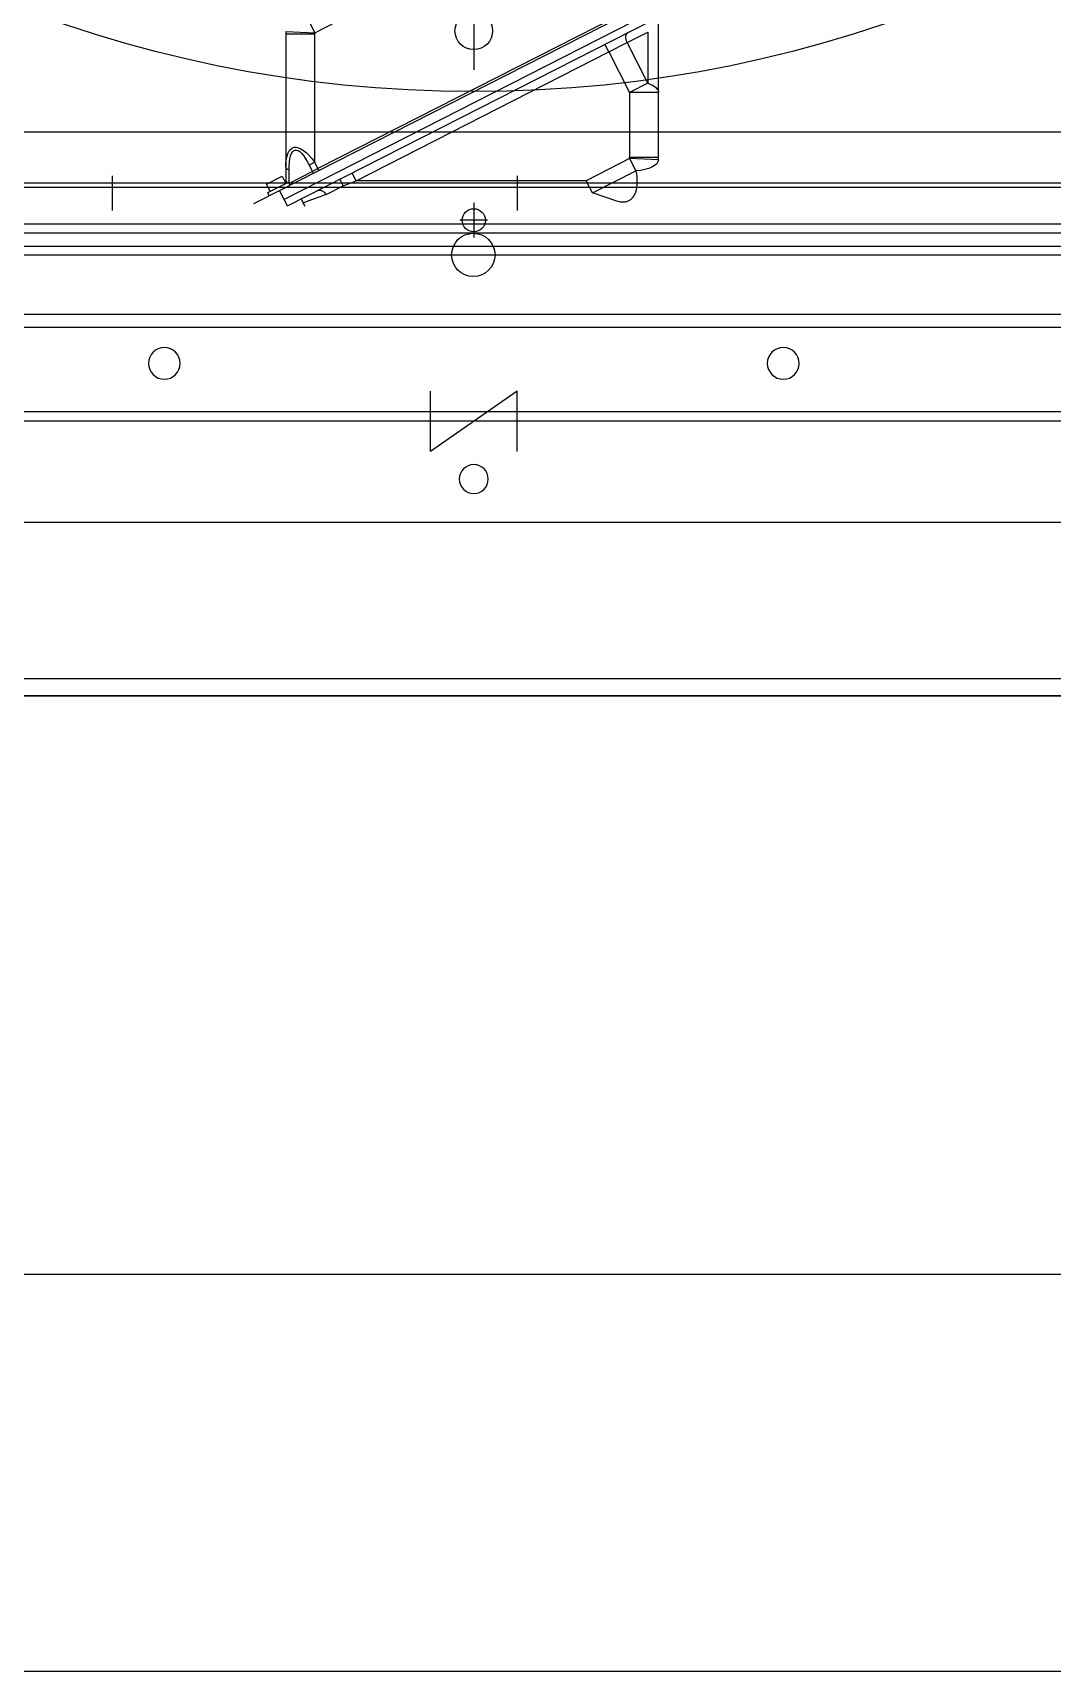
# Model space of a CAD drawing. Header units: millimetres. Extents: x 89450 to 753248, y -530175 to 1209785.
# Drawn here: x 398235 to 398588, y -110629 to -110062 of the extents above; entities that cross this region are included whole.
import ezdxf

# ---------------------------------------------------------------- set-up
doc = ezdxf.new("R2010")
doc.units = ezdxf.units.MM
doc.header["$LTSCALE"] = 150
doc.linetypes.add('CENTER', pattern=[50.8, 31.75, -6.35, 6.35, -6.35])
doc.layers.add('------00 Load Bank', color=3, linetype='Continuous')
doc.layers.add('-----35 Equipmnet Pad', color=7, linetype='Continuous')

# ---------------------------------------------------------------- blocks, each defined once
blk = doc.blocks.new('A$Cd768ecee')
at = {"color": 0}
for p, q in [((103.2, 103.2), (1076.8, 103.2)), ((100, 100), (1080, 100)), ((35, 35), (1145, 35)), ((38.2, 38.2), (1141.8, 38.2)), ((0, 0), (1180, 0))]:
    blk.add_line(p, q, dxfattribs=at)
blk.add_lwpolyline([(575, 24.58), (575, 45.42), (605, 24.58), (605, 45.42)], dxfattribs=at)
for centre, radius in [((483, 55), 5.5), ((697, 55), 5.5), ((590, 15), 5)]:
    blk.add_circle(centre, radius, dxfattribs=at)
blk = doc.blocks.new('A$Ca2785acc')
at = {"color": 0}
for p, q in [((985, 1002), (0, 1002)), ((492.5, 987), (492.5, 999)), ((477.5, 977.6), (477.5, 989.6)), ((617.5, 977.6), (617.5, 989.6)), ((983.4, 981.6), (1.6, 981.6)), ((985, 980), (0, 980))]:
    blk.add_line(p, q, dxfattribs=at)
at = {"color": 0, "linetype": 'CENTER'}
blk.add_line((487.7, 993), (497.3, 993), dxfattribs=at)
at = {"color": 0}
blk.add_circle((492.5, 993), 4, dxfattribs=at)
blk = doc.blocks.new('A$C02650c35')
at = {"color": 0}
for p, q in [((1040.5, 24.5), (1040.5, 1060.5)), ((1045, 24.5), (1045, 1060.5)), ((1045, 30), (1045, 1055)), ((997.7, 475.36), (930.05, 608.12)), ((933.17, 609.71), (1000.81, 476.95)), ((1003.04, 478.08), (935.4, 610.84)), ((963.85, 606.39), (939.5, 606.39)), ((986.34, 606.39), (963.85, 606.39)), ((963.85, 606.39), (963.85, 596.39)), ((986.34, 606.39), (986.34, 596.39)), ((987.1, 606.37), (986.68, 596.38)), ((942.92, 602.69), (960.64, 602.69)), ((946.57, 595.52), (942.92, 602.69)), ((960.64, 602.69), (946.57, 595.52)), ((960.64, 602.69), (963.85, 596.39)), ((949.78, 589.22), (946.57, 595.52)), ((949.78, 589.22), (963.85, 596.39)), ((963.85, 596.39), (986.34, 596.39)), ((986.68, 596.38), (990.9, 598.53)), ((986.68, 596.38), (994.34, 581.35)), ((998.56, 583.5), (990.9, 598.53)), ((937.48, 592.01), (990.15, 488.62)), ((1001.4, 591.99), (998.56, 583.5)), ((949.78, 589.22), (947.11, 587.86)), ((994.34, 501.78), (949.78, 589.22)), ((998.56, 583.5), (994.34, 581.35)), ((994.34, 581.35), (994.34, 501.78)), ((943.16, 487.51), (935.5, 502.54)), ((994.34, 501.78), (991.66, 500.42)), ((996.06, 497.38), (994.34, 501.78)), ((999.05, 491.51), (996.06, 497.38)), ((938.94, 485.36), (943.16, 487.51)), ((942.73, 477.52), (943.16, 487.51)), ((943.5, 477.5), (943.5, 487.5)), ((987.96, 487.5), (943.5, 487.5)), ((990.15, 488.62), (987.96, 487.5)), ((987.96, 487.5), (988.92, 485.61)), ((990.15, 488.62), (991.11, 486.73)), ((988.92, 485.61), (991.11, 486.73)), ((991.11, 486.73), (995.25, 478.61)), ((1000.66, 482.76), (1003.15, 484.03)), ((943.5, 477.5), (989.64, 477.5)), ((989.64, 477.5), (994.29, 477.5)), ((995.25, 478.61), (990.6, 478.61)), ((992.77, 476.22), (995.26, 477.49)), ((995.49, 470.87), (992.77, 476.22)), ((994.29, 477.5), (995.26, 477.5)), ((994.81, 478.38), (995.88, 478.92)), ((998.44, 471.25), (994.81, 478.38)), ((1000.81, 476.95), (997.7, 475.36)), ((1003.04, 478.08), (1000.81, 476.95)), ((997.99, 472.14), (995.49, 470.87)), ((1002.24, 466.45), (997.7, 475.36)), ((999.51, 471.79), (998.44, 471.25))]:
    blk.add_line(p, q, dxfattribs=at)
at = {"color": 0, "linetype": 'CENTER'}
for p, q in [((1020, 45), (1020, 1040)), ((929, 542.5), (956, 542.5))]:
    blk.add_line(p, q, dxfattribs=at)
at = {"color": 0}
for centre, radius in [((522.5, 542.5), 441), ((1020, 542.34), 7.5), ((942.5, 542.5), 6.5), ((942.5, 542.5), 6.5)]:
    blk.add_circle(centre, radius, dxfattribs=at)
for centre, radius, start, end in [((986.34, 588.39), 18, 87.5617, 90), ((986.34, 588.39), 8, 87.5617, 90), ((943.5, 495.5), 8, 267.5617, 270), ((943.5, 495.5), 18, 267.5617, 270)]:
    blk.add_arc(centre, radius, start, end, dxfattribs=at)
at = {"color": 0, "extrusion": (0, 0, -1)}
for centre, major_axis, ratio, start_param, end_param in [((963.85, 596.39), (0, -10), 0.413384, 2.252397, 3.141593), ((986.68, 596.38), (-0.43, -9.99), 0.424303, 3.141593, 4.477358), ((945.61, 597.41), (2.67, 1.36), 0.707107, 1.570796, 3.141593), ((996.58, 497.38), (2.67, 1.36), 0.079269, 3.141593, 4.558051), ((1003.38, 487.5), (20.51, 7.48), 0.323519, 2.416097, 3.986893), ((991, 486.96), (0.85, -1.66), 0.804738, 3.141593, 3.627111), ((1000.46, 489.75), (2.67, 1.36), 0.74563, 3.141593, 4.558051), ((994.34, 501.78), (9.98, -25.59), 0.026454, 5.135581, 5.505534), ((1004.34, 485.61), (20.62, 4.95), 0.240079, 2.356194, 3.926991), ((991, 486.96), (-1.34, -0.68), 0.171573, 4.226871, 4.712389), ((1004.19, 482.43), (2.67, 1.36), 0.8323, 4.008341, 4.212964), ((989.64, 480.5), (0, -3), 0.413384, 5.39399, 6.283185), ((994.29, 480.5), (0, -3), 0.413384, 5.683088, 6.283185)]:
    blk.add_ellipse(centre, major_axis=major_axis, ratio=ratio, start_param=start_param, end_param=end_param, dxfattribs=at)
at = {"color": 0}
for points, knots in [([(990.9, 598.53), (992.3, 598.81), (993.62, 598.94), (996.13, 598.91), (997.31, 598.76), (998.97, 598.16), (999.51, 597.9), (1000.28, 597.32), (1000.53, 597.1), (1001.02, 596.53), (1001.24, 596.18), (1001.57, 595.45), (1001.66, 595.08), (1001.77, 594.38), (1001.77, 594.05), (1001.72, 593.11), (1001.59, 592.54), (1001.4, 591.99)], [0, 0, 0, 0, 0.25, 0.25, 0.5, 0.5, 0.625, 0.625, 0.6875, 0.6875, 0.75, 0.75, 0.8125, 0.8125, 0.875, 0.875, 1, 1, 1, 1]), ([(1002.39, 483.6), (1002.36, 483.6), (1002.32, 483.6), (1002.17, 483.62), (1002.05, 483.66), (1001.92, 483.73)], [0.8312038, 0.8312038, 0.8312038, 0.8312038, 0.875, 0.875, 1, 1, 1, 1])]:
    blk.add_open_spline(points, degree=3, knots=knots, dxfattribs=at)

msp = doc.modelspace()

# ---------------------------------------------------------------- linework, layer by layer
at = {"layer": '------00 Load Bank', "color": 161, "elevation": 0}
msp.add_lwpolyline([(399100.18, -107691.43), (397730.18, -107691.43), (397730.18, -110291.43), (399100.18, -110291.43), (399100.18, -107691.43)], dxfattribs=at)
for points in [[(399100.18, -110291.43), (397730.18, -110291.43), (397730.18, -107691.43), (399100.18, -107691.43)], [(399094.18, -107697.43), (397736.18, -107697.43), (397736.18, -110285.43), (399094.18, -110285.43)]]:
    msp.add_lwpolyline(points, close=True, dxfattribs=at)
at = {"layer": '------00 Load Bank', "color": 161, "ltscale": 2, "elevation": 0}
msp.add_lwpolyline([(398892.66, -110628.73), (398892.66, -110096.43), (397882.66, -110096.43), (397882.66, -110628.73)], close=True, dxfattribs=at)
at = {"layer": '-----35 Equipmnet Pad', "color": 161, "ltscale": 5, "elevation": 0}
msp.add_lwpolyline([(397530.18, -109229.14), (397530.18, -110491.43), (399750.18, -110491.43), (399750.18, -109229.14)], dxfattribs=at)

# ---------------------------------------------------------------- block references
at = {"layer": '------00 Load Bank', "color": 161, "xscale": -1}
msp.add_blockref('A$Cd768ecee', (398977.66, -110231.43), dxfattribs=at)
at = {"layer": '------00 Load Bank', "color": 161}
for name, p, rotation in [('A$C02650c35', (397845.16, -109118.93), 270), ('A$Ca2785acc', (398880.16, -109133.93), 180), ('A$Ca2785acc', (398880.16, -109133.93), 180)]:
    msp.add_blockref(name, p, dxfattribs=dict(at, rotation=rotation))

doc.saveas('drawing.dxf')
